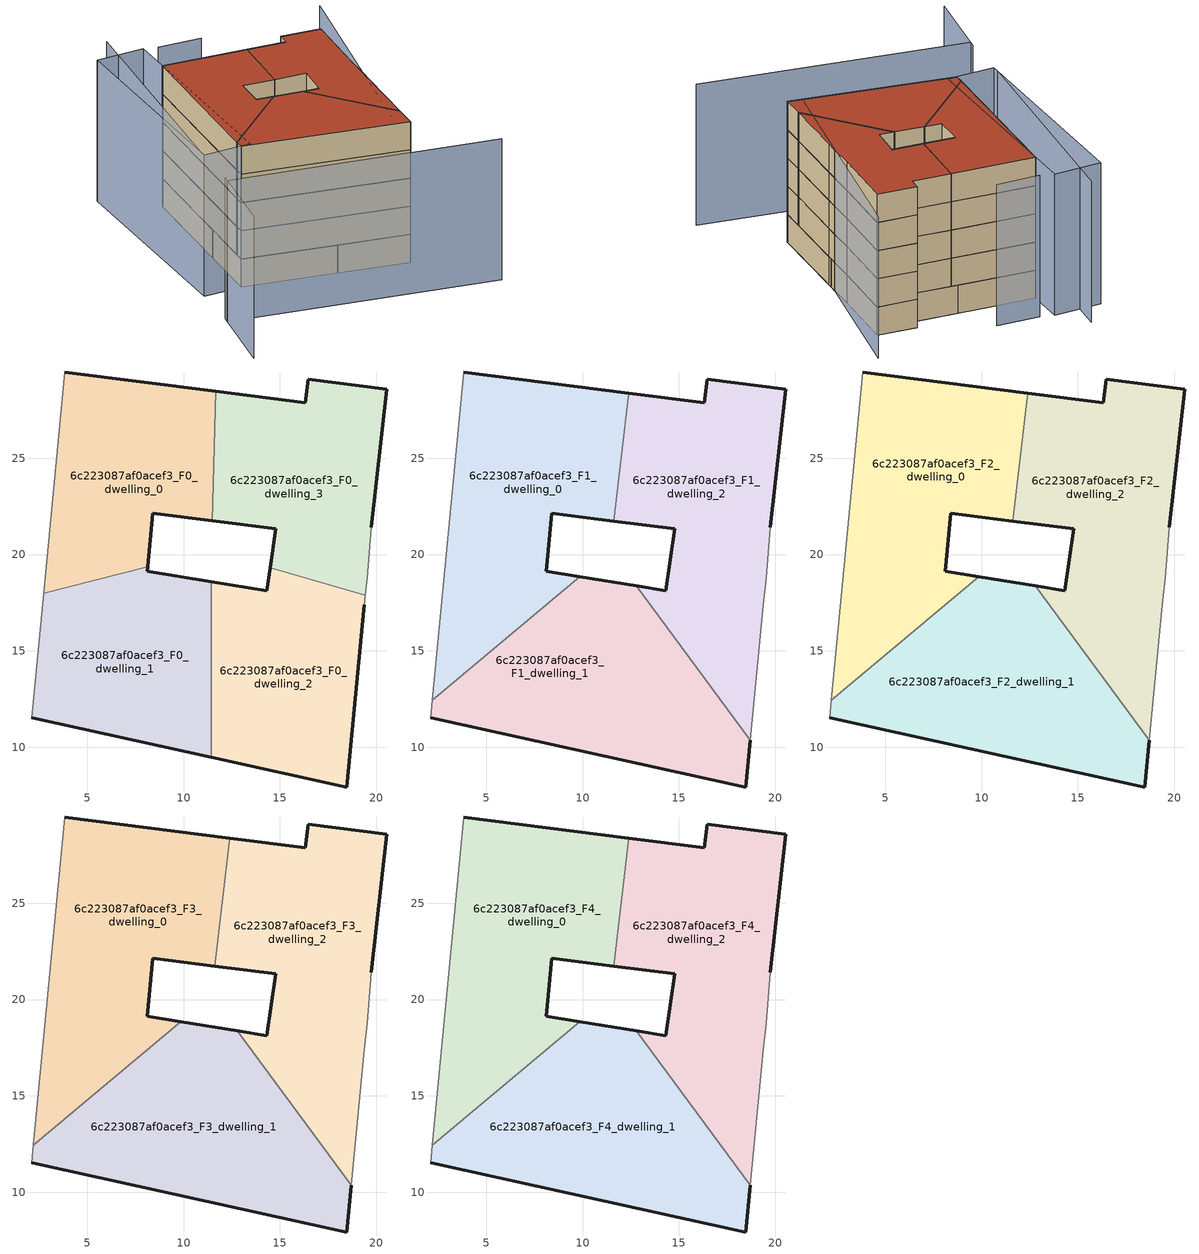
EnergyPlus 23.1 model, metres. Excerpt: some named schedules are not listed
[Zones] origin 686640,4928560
6c223087af0acef3_F0_dwelling_0
 floor ground (EU_floor_Construction): 11.48,21.75 11.66,28.48 3.83,29.48 2.73,18 8.13,19.36 8.39,22.15 z0
 wall outside (EU_wall_Construction): 11.48,21.75 8.39,22.15 8.13,19.36 / 3.83,29.48 11.66,28.48 z0:3
 wall adiabatic (EU_wall_Construction): 2.73,18 3.83,29.48 z0:3
 wall to 6c223087af0acef3_F0_dwelling_3 (EU_wall_Construction): 11.66,28.48 11.48,21.75 z0:3
 wall to 6c223087af0acef3_F0_dwelling_1 (EU_wall_Construction): 8.13,19.36 2.73,18 z0:3
6c223087af0acef3_F0_dwelling_1
 floor ground (EU_floor_Construction): 11.42,9.48 11.44,18.59 8.11,19.14 8.13,19.36 2.73,18 2.11,11.53 z0
 wall outside (EU_wall_Construction): 8.13,19.36 8.11,19.14 11.44,18.59 / 11.42,9.48 2.11,11.53 z0:3
 wall adiabatic (EU_wall_Construction): 2.11,11.53 2.73,18 z0:3
 wall to 6c223087af0acef3_F0_dwelling_2 (EU_wall_Construction): 11.44,18.59 11.42,9.48 z0:3
6c223087af0acef3_F0_dwelling_2
 floor ground (EU_floor_Construction): 18.47,7.94 19.37,17.39 19.43,17.9 14.49,19.31 14.32,18.13 11.44,18.59 11.42,9.48 z0
 wall outside (EU_wall_Construction): 11.44,18.59 14.32,18.13 14.49,19.31 / 19.37,17.39 18.47,7.94 11.42,9.48 z0:3
 wall adiabatic (EU_wall_Construction): 19.43,17.9 19.37,17.39 z0:3
 wall to 6c223087af0acef3_F0_dwelling_3 (EU_wall_Construction): 14.49,19.31 19.43,17.9 z0:3
6c223087af0acef3_F0_dwelling_3
 floor ground (EU_floor_Construction): 19.43,17.9 19.52,18.77 19.75,21.41 20.55,28.58 16.47,29.1 16.31,27.89 11.66,28.48 11.48,21.75 14.79,21.34 14.49,19.31 z0
 wall outside (EU_wall_Construction): 14.49,19.31 14.79,21.34 11.48,21.75 / 11.66,28.48 16.31,27.89 16.47,29.1 20.55,28.58 19.75,21.41 z0:3
 wall adiabatic (EU_wall_Construction): 19.75,21.41 19.52,18.77 19.43,17.9 z0:3
6c223087af0acef3_F1_dwelling_0
 floor to 6c223087af0acef3_F0_dwelling_0 (EU_floor_Construction): 11.48,21.75 11.66,28.48 3.83,29.48 2.73,18 8.13,19.36 8.39,22.15 z3
 floor to 6c223087af0acef3_F0_dwelling_3 (EU_floor_Construction): 11.62,21.74 12.39,28.38 11.66,28.48 11.48,21.75 z3
 floor to 6c223087af0acef3_F0_dwelling_1 (EU_floor_Construction): 9.85,18.85 8.11,19.14 8.13,19.36 2.73,18 2.2,12.45 z3
 wall outside (EU_wall_Construction): 11.62,21.74 8.39,22.15 8.11,19.14 9.85,18.85 / 3.83,29.48 12.39,28.38 z3:6
 wall adiabatic (EU_wall_Construction): 2.2,12.45 3.83,29.48 z3:6
 wall to 6c223087af0acef3_F1_dwelling_2 (EU_wall_Construction): 12.39,28.38 11.62,21.74 z3:6
 wall to 6c223087af0acef3_F1_dwelling_1 (EU_wall_Construction): 9.85,18.85 2.2,12.45 z3:6
6c223087af0acef3_F1_dwelling_1
 floor to 6c223087af0acef3_F0_dwelling_1 (EU_floor_Construction): 11.42,9.48 11.44,18.59 9.85,18.85 2.2,12.45 2.11,11.53 z3
 floor to 6c223087af0acef3_F0_dwelling_2 (EU_floor_Construction): 18.47,7.94 18.7,10.38 12.78,18.38 11.44,18.59 11.42,9.48 z3
 wall outside (EU_wall_Construction): 9.85,18.85 12.78,18.38 / 18.7,10.38 18.47,7.94 2.11,11.53 z3:6
 wall adiabatic (EU_wall_Construction): 2.11,11.53 2.2,12.45 z3:6
 wall to 6c223087af0acef3_F1_dwelling_2 (EU_wall_Construction): 12.78,18.38 18.7,10.38 z3:6
6c223087af0acef3_F1_dwelling_2
 floor to 6c223087af0acef3_F0_dwelling_3 (EU_floor_Construction): 19.43,17.9 19.52,18.77 19.75,21.41 20.55,28.58 16.47,29.1 16.31,27.89 12.39,28.38 11.62,21.74 14.79,21.34 14.49,19.31 z3
 floor to 6c223087af0acef3_F0_dwelling_2 (EU_floor_Construction): 18.7,10.38 19.37,17.39 19.43,17.9 14.49,19.31 14.32,18.13 12.78,18.38 z3
 wall outside (EU_wall_Construction): 12.78,18.38 14.32,18.13 14.79,21.34 11.62,21.74 / 12.39,28.38 16.31,27.89 16.47,29.1 20.55,28.58 19.75,21.41 z3:6
 wall adiabatic (EU_wall_Construction): 19.75,21.41 19.52,18.77 19.37,17.39 18.7,10.38 z3:6
6c223087af0acef3_F2_dwelling_0
 floor to 6c223087af0acef3_F1_dwelling_0 (EU_floor_Construction): 9.85,18.85 8.11,19.14 8.39,22.15 11.62,21.74 12.39,28.38 3.83,29.48 2.2,12.45 z6
 wall outside (EU_wall_Construction): 11.62,21.74 8.39,22.15 8.11,19.14 9.85,18.85 / 3.83,29.48 12.39,28.38 z6:9
 wall adiabatic (EU_wall_Construction): 2.2,12.45 3.83,29.48 z6:9
 wall to 6c223087af0acef3_F2_dwelling_2 (EU_wall_Construction): 12.39,28.38 11.62,21.74 z6:9
 wall to 6c223087af0acef3_F2_dwelling_1 (EU_wall_Construction): 9.85,18.85 2.2,12.45 z6:9
6c223087af0acef3_F2_dwelling_1
 floor to 6c223087af0acef3_F1_dwelling_1 (EU_floor_Construction): 18.47,7.94 18.7,10.38 12.78,18.38 9.85,18.85 2.2,12.45 2.11,11.53 z6
 wall outside (EU_wall_Construction): 9.85,18.85 12.78,18.38 / 18.7,10.38 18.47,7.94 2.11,11.53 z6:9
 wall adiabatic (EU_wall_Construction): 2.11,11.53 2.2,12.45 z6:9
 wall to 6c223087af0acef3_F2_dwelling_2 (EU_wall_Construction): 12.78,18.38 18.7,10.38 z6:9
6c223087af0acef3_F2_dwelling_2
 floor to 6c223087af0acef3_F1_dwelling_2 (EU_floor_Construction): 18.7,10.38 19.37,17.39 19.52,18.77 19.75,21.41 20.55,28.58 16.47,29.1 16.31,27.89 12.39,28.38 11.62,21.74 14.79,21.34 14.32,18.13 12.78,18.38 z6
 wall outside (EU_wall_Construction): 12.78,18.38 14.32,18.13 14.79,21.34 11.62,21.74 / 12.39,28.38 16.31,27.89 16.47,29.1 20.55,28.58 19.75,21.41 z6:9
 wall adiabatic (EU_wall_Construction): 19.75,21.41 19.52,18.77 19.37,17.39 18.7,10.38 z6:9
6c223087af0acef3_F3_dwelling_0
 floor to 6c223087af0acef3_F2_dwelling_0 (EU_floor_Construction): 9.85,18.85 8.11,19.14 8.39,22.15 11.62,21.74 12.39,28.38 3.83,29.48 2.2,12.45 z9
 wall outside (EU_wall_Construction): 11.62,21.74 8.39,22.15 8.11,19.14 9.85,18.85 / 3.83,29.48 12.39,28.38 z9:12
 wall adiabatic (EU_wall_Construction): 2.2,12.45 3.83,29.48 z9:12
 wall to 6c223087af0acef3_F3_dwelling_2 (EU_wall_Construction): 12.39,28.38 11.62,21.74 z9:12
 wall to 6c223087af0acef3_F3_dwelling_1 (EU_wall_Construction): 9.85,18.85 2.2,12.45 z9:12
6c223087af0acef3_F3_dwelling_1
 floor to 6c223087af0acef3_F2_dwelling_1 (EU_floor_Construction): 18.47,7.94 18.7,10.38 12.78,18.38 9.85,18.85 2.2,12.45 2.11,11.53 z9
 wall outside (EU_wall_Construction): 9.85,18.85 12.78,18.38 / 18.7,10.38 18.47,7.94 2.11,11.53 z9:12
 wall adiabatic (EU_wall_Construction): 2.11,11.53 2.2,12.45 z9:12
 wall to 6c223087af0acef3_F3_dwelling_2 (EU_wall_Construction): 12.78,18.38 18.7,10.38 z9:12
6c223087af0acef3_F3_dwelling_2
 floor to 6c223087af0acef3_F2_dwelling_2 (EU_floor_Construction): 18.7,10.38 19.37,17.39 19.52,18.77 19.75,21.41 20.55,28.58 16.47,29.1 16.31,27.89 12.39,28.38 11.62,21.74 14.79,21.34 14.32,18.13 12.78,18.38 z9
 wall outside (EU_wall_Construction): 12.78,18.38 14.32,18.13 14.79,21.34 11.62,21.74 / 12.39,28.38 16.31,27.89 16.47,29.1 20.55,28.58 19.75,21.41 z9:12
 wall adiabatic (EU_wall_Construction): 19.75,21.41 19.52,18.77 19.37,17.39 18.7,10.38 z9:12
6c223087af0acef3_F4_dwelling_0
 floor to 6c223087af0acef3_F3_dwelling_0 (EU_floor_Construction): 9.85,18.85 8.11,19.14 8.39,22.15 11.62,21.74 12.39,28.38 3.83,29.48 2.2,12.45 z12
 wall outside (EU_wall_Construction): 11.62,21.74 8.39,22.15 8.11,19.14 9.85,18.85 / 3.83,29.48 12.39,28.38 z12:15
 wall adiabatic (EU_wall_Construction): 2.2,12.45 3.83,29.48 z12:15
 wall to 6c223087af0acef3_F4_dwelling_2 (EU_wall_Construction): 12.39,28.38 11.62,21.74 z12:15
 wall to 6c223087af0acef3_F4_dwelling_1 (EU_wall_Construction): 9.85,18.85 2.2,12.45 z12:15
 roof outside (EU_roof_Construction): 12.39,28.38 11.62,21.74 8.39,22.15 8.11,19.14 9.85,18.85 2.2,12.45 3.83,29.48 z15
6c223087af0acef3_F4_dwelling_1
 floor to 6c223087af0acef3_F3_dwelling_1 (EU_floor_Construction): 18.47,7.94 18.7,10.38 12.78,18.38 9.85,18.85 2.2,12.45 2.11,11.53 z12
 wall outside (EU_wall_Construction): 9.85,18.85 12.78,18.38 / 18.7,10.38 18.47,7.94 2.11,11.53 z12:15
 wall adiabatic (EU_wall_Construction): 2.11,11.53 2.2,12.45 z12:15
 wall to 6c223087af0acef3_F4_dwelling_2 (EU_wall_Construction): 12.78,18.38 18.7,10.38 z12:15
 roof outside (EU_roof_Construction): 12.78,18.38 18.7,10.38 18.47,7.94 2.11,11.53 2.2,12.45 9.85,18.85 z15
6c223087af0acef3_F4_dwelling_2
 floor to 6c223087af0acef3_F3_dwelling_2 (EU_floor_Construction): 18.7,10.38 19.37,17.39 19.52,18.77 19.75,21.41 20.55,28.58 16.47,29.1 16.31,27.89 12.39,28.38 11.62,21.74 14.79,21.34 14.32,18.13 12.78,18.38 z12
 wall outside (EU_wall_Construction): 12.78,18.38 14.32,18.13 14.79,21.34 11.62,21.74 / 12.39,28.38 16.31,27.89 16.47,29.1 20.55,28.58 19.75,21.41 z12:15
 wall adiabatic (EU_wall_Construction): 19.75,21.41 19.52,18.77 19.37,17.39 18.7,10.38 z12:15
 roof outside (EU_roof_Construction): 20.55,28.58 19.75,21.41 19.52,18.77 19.37,17.39 18.7,10.38 12.78,18.38 14.32,18.13 14.79,21.34 11.62,21.74 12.39,28.38 16.31,27.89 16.47,29.1 z15
shading: -2.5,6.09 24.19,0.6 / -2.38,6.72 -4,-1.57 / 1.72,36.33 -1.78,12.39 / 9.76,32.48 5.35,32.86 / 17.19,8.8 22.75,32.62 / -1.81,11.68 -0.94,33.51 / -0.94,33.51 3.98,33.31 / 3.98,33.31 3.11,11.49 / 3.11,11.49 -1.81,11.68 z0:15
[Building]
EU S2 Campaign: North Axis=0; Terrain=City; Solar Distribution=FullExterior
[Site:Location]
Bologna: Latitude=44.5; Longitude=11.25; Time Zone=1; Elevation=37
[SizingPeriod:WeatherFileDays]
AnnualSizingPeriod: Begin Month=1; Begin Day of Month=1; End Month=12; End Day of Month=31; Day of Week for Start Day=Monday; Use Weather File Daylight Saving Period=No; Use Weather File Rain and Snow Indicators=No
[MATERIAL]
EU_InternalMass_Material: Roughness=MediumRough; Thickness=0.1; Conductivity=1; Density=1800; Specific Heat=900; Thermal Absorptance=0.9; Solar Absorptance=0.7; Visible Absorptance=0.7
[MATERIAL:NOMASS] Roughness=MediumRough; Thermal Absorptance=0.9; Solar Absorptance=0.7; Visible Absorptance=0.7
Name | Thermal Resistance
EU_wall_NoMass | 0.905828
EU_roof_NoMass | 0.37593
EU_floor_NoMass | 0.67114
[CONSTRUCTION]
EU_wall_Construction: EU_wall_NoMass
EU_roof_Construction: EU_roof_NoMass
EU_floor_Construction: EU_floor_NoMass
EU_InternalMass_Construction: EU_InternalMass_Material
[ZONE] Type=1; Multiplier=1; Ceiling Height=autocalculate; Floor Area=autocalculate; Part of Total Floor Area=Yes
Name | Volume
6c223087af0acef3_F0_dwelling_0 | 223.148
6c223087af0acef3_F1_dwelling_0 | 297.522
6c223087af0acef3_F2_dwelling_0; 6c223087af0acef3_F3_dwelling_0; 6c223087af0acef3_F4_dwelling_0 | 297.527
6c223087af0acef3_F0_dwelling_1; 6c223087af0acef3_F0_dwelling_2 | 223.151
6c223087af0acef3_F1_dwelling_1 | 297.52
6c223087af0acef3_F2_dwelling_1; 6c223087af0acef3_F3_dwelling_1; 6c223087af0acef3_F4_dwelling_1 | 297.524
6c223087af0acef3_F1_dwelling_2 | 297.521
6c223087af0acef3_F2_dwelling_2; 6c223087af0acef3_F3_dwelling_2; 6c223087af0acef3_F4_dwelling_2 | 297.526
6c223087af0acef3_F0_dwelling_3 | 223.15
[INTERNALMASS] Construction=EU_InternalMass_Construction
Name | Zone or ZoneList | Surface Area
6c223087af0acef3_F0_dwelling_0_EU_InternalMass | 6c223087af0acef3_F0_dwelling_0 | 74.3824
6c223087af0acef3_F0_dwelling_1_EU_InternalMass | 6c223087af0acef3_F0_dwelling_1 | 74.3833
6c223087af0acef3_F0_dwelling_2_EU_InternalMass | 6c223087af0acef3_F0_dwelling_2 | 74.3838
6c223087af0acef3_F0_dwelling_3_EU_InternalMass | 6c223087af0acef3_F0_dwelling_3 | 74.3834
6c223087af0acef3_F1_dwelling_0_EU_InternalMass | 6c223087af0acef3_F1_dwelling_0 | 99.176
6c223087af0acef3_F1_dwelling_1_EU_InternalMass | 6c223087af0acef3_F1_dwelling_1 | 99.1744
6c223087af0acef3_F1_dwelling_2_EU_InternalMass | 6c223087af0acef3_F1_dwelling_2 | 99.1759
6c223087af0acef3_F2_dwelling_0_EU_InternalMass | 6c223087af0acef3_F2_dwelling_0 | 99.176
6c223087af0acef3_F2_dwelling_1_EU_InternalMass | 6c223087af0acef3_F2_dwelling_1 | 99.1744
6c223087af0acef3_F2_dwelling_2_EU_InternalMass | 6c223087af0acef3_F2_dwelling_2 | 99.1759
6c223087af0acef3_F3_dwelling_0_EU_InternalMass | 6c223087af0acef3_F3_dwelling_0 | 99.176
6c223087af0acef3_F3_dwelling_1_EU_InternalMass | 6c223087af0acef3_F3_dwelling_1 | 99.1744
6c223087af0acef3_F3_dwelling_2_EU_InternalMass | 6c223087af0acef3_F3_dwelling_2 | 99.1759
6c223087af0acef3_F4_dwelling_0_EU_InternalMass | 6c223087af0acef3_F4_dwelling_0 | 99.176
6c223087af0acef3_F4_dwelling_1_EU_InternalMass | 6c223087af0acef3_F4_dwelling_1 | 99.1744
6c223087af0acef3_F4_dwelling_2_EU_InternalMass | 6c223087af0acef3_F4_dwelling_2 | 99.1759
[OTHEREQUIPMENT] Fuel Type=Electricity; Design Level Calculation Method=Watts/Area; Power per Zone Floor Area=1; Fraction Latent=0; Fraction Radiant=0; Fraction Lost=0; Carbon Dioxide Generation Rate=0; EndUse Subcategory=EU_Step8_InternalGains
Name | Zone or ZoneList or Space or SpaceList | Schedule
EU_Step8_InternalGain_6c223087af0acef3_F0_dwelling_0_f000 | 6c223087af0acef3_F0_dwelling_0 | EU_Step8_GainSchedule_6c223087af0acef3_F0_dwelling_0_f000
EU_Step8_InternalGain_6c223087af0acef3_F0_dwelling_1_f000 | 6c223087af0acef3_F0_dwelling_1 | EU_Step8_GainSchedule_6c223087af0acef3_F0_dwelling_1_f000
EU_Step8_InternalGain_6c223087af0acef3_F0_dwelling_2_f000 | 6c223087af0acef3_F0_dwelling_2 | EU_Step8_GainSchedule_6c223087af0acef3_F0_dwelling_2_f000
EU_Step8_InternalGain_6c223087af0acef3_F0_dwelling_3_f000 | 6c223087af0acef3_F0_dwelling_3 | EU_Step8_GainSchedule_6c223087af0acef3_F0_dwelling_3_f000
EU_Step8_InternalGain_6c223087af0acef3_F1_dwelling_0_f000 | 6c223087af0acef3_F1_dwelling_0 | EU_Step8_GainSchedule_6c223087af0acef3_F1_dwelling_0_f000
EU_Step8_InternalGain_6c223087af0acef3_F1_dwelling_1_f000 | 6c223087af0acef3_F1_dwelling_1 | EU_Step8_GainSchedule_6c223087af0acef3_F1_dwelling_1_f000
EU_Step8_InternalGain_6c223087af0acef3_F1_dwelling_2_f000 | 6c223087af0acef3_F1_dwelling_2 | EU_Step8_GainSchedule_6c223087af0acef3_F1_dwelling_2_f000
EU_Step8_InternalGain_6c223087af0acef3_F2_dwelling_0_f000 | 6c223087af0acef3_F2_dwelling_0 | EU_Step8_GainSchedule_6c223087af0acef3_F2_dwelling_0_f000
EU_Step8_InternalGain_6c223087af0acef3_F2_dwelling_1_f000 | 6c223087af0acef3_F2_dwelling_1 | EU_Step8_GainSchedule_6c223087af0acef3_F2_dwelling_1_f000
EU_Step8_InternalGain_6c223087af0acef3_F2_dwelling_2_f000 | 6c223087af0acef3_F2_dwelling_2 | EU_Step8_GainSchedule_6c223087af0acef3_F2_dwelling_2_f000
EU_Step8_InternalGain_6c223087af0acef3_F3_dwelling_0_f000 | 6c223087af0acef3_F3_dwelling_0 | EU_Step8_GainSchedule_6c223087af0acef3_F3_dwelling_0_f000
EU_Step8_InternalGain_6c223087af0acef3_F3_dwelling_1_f000 | 6c223087af0acef3_F3_dwelling_1 | EU_Step8_GainSchedule_6c223087af0acef3_F3_dwelling_1_f000
EU_Step8_InternalGain_6c223087af0acef3_F3_dwelling_2_f000 | 6c223087af0acef3_F3_dwelling_2 | EU_Step8_GainSchedule_6c223087af0acef3_F3_dwelling_2_f000
EU_Step8_InternalGain_6c223087af0acef3_F4_dwelling_0_f000 | 6c223087af0acef3_F4_dwelling_0 | EU_Step8_GainSchedule_6c223087af0acef3_F4_dwelling_0_f000
EU_Step8_InternalGain_6c223087af0acef3_F4_dwelling_1_f000 | 6c223087af0acef3_F4_dwelling_1 | EU_Step8_GainSchedule_6c223087af0acef3_F4_dwelling_1_f000
EU_Step8_InternalGain_6c223087af0acef3_F4_dwelling_2_f000 | 6c223087af0acef3_F4_dwelling_2 | EU_Step8_GainSchedule_6c223087af0acef3_F4_dwelling_2_f000
[ZONEVENTILATION:DESIGNFLOWRATE] Schedule=EU_AlwaysOn; Design Flow Rate Calculation Method=AirChanges/Hour; Air Changes per Hour=0.73129; Ventilation Type=Natural; Fan Pressure Rise=0; Fan Total Efficiency=1; Constant Term Coefficient=1; Temperature Term Coefficient=0; Velocity Term Coefficient=0; Velocity Squared Term Coefficient=0; Minimum Indoor Temperature=-100; Maximum Indoor Temperature=100; Delta Temperature=-100; Minimum Outdoor Temperature=-100; Maximum Outdoor Temperature=100; Maximum Wind Speed=40
Name | Zone or ZoneList or Space or SpaceList
EU_ConstantAir_6c223087af0acef3_F0_dwelling_0 | 6c223087af0acef3_F0_dwelling_0
EU_ConstantAir_6c223087af0acef3_F0_dwelling_1 | 6c223087af0acef3_F0_dwelling_1
EU_ConstantAir_6c223087af0acef3_F0_dwelling_2 | 6c223087af0acef3_F0_dwelling_2
EU_ConstantAir_6c223087af0acef3_F0_dwelling_3 | 6c223087af0acef3_F0_dwelling_3
EU_ConstantAir_6c223087af0acef3_F1_dwelling_0 | 6c223087af0acef3_F1_dwelling_0
EU_ConstantAir_6c223087af0acef3_F1_dwelling_1 | 6c223087af0acef3_F1_dwelling_1
EU_ConstantAir_6c223087af0acef3_F1_dwelling_2 | 6c223087af0acef3_F1_dwelling_2
EU_ConstantAir_6c223087af0acef3_F2_dwelling_0 | 6c223087af0acef3_F2_dwelling_0
EU_ConstantAir_6c223087af0acef3_F2_dwelling_1 | 6c223087af0acef3_F2_dwelling_1
EU_ConstantAir_6c223087af0acef3_F2_dwelling_2 | 6c223087af0acef3_F2_dwelling_2
EU_ConstantAir_6c223087af0acef3_F3_dwelling_0 | 6c223087af0acef3_F3_dwelling_0
EU_ConstantAir_6c223087af0acef3_F3_dwelling_1 | 6c223087af0acef3_F3_dwelling_1
EU_ConstantAir_6c223087af0acef3_F3_dwelling_2 | 6c223087af0acef3_F3_dwelling_2
EU_ConstantAir_6c223087af0acef3_F4_dwelling_0 | 6c223087af0acef3_F4_dwelling_0
EU_ConstantAir_6c223087af0acef3_F4_dwelling_1 | 6c223087af0acef3_F4_dwelling_1
EU_ConstantAir_6c223087af0acef3_F4_dwelling_2 | 6c223087af0acef3_F4_dwelling_2
[HVACTEMPLATE:THERMOSTAT] Constant Heating Setpoint=20; Constant Cooling Setpoint=50
EU_HeatOnly_6c223087af0acef3_F0_dwelling_0; EU_HeatOnly_6c223087af0acef3_F0_dwelling_1; EU_HeatOnly_6c223087af0acef3_F0_dwelling_2; EU_HeatOnly_6c223087af0acef3_F0_dwelling_3; EU_HeatOnly_6c223087af0acef3_F1_dwelling_0; EU_HeatOnly_6c223087af0acef3_F1_dwelling_1; EU_HeatOnly_6c223087af0acef3_F1_dwelling_2; EU_HeatOnly_6c223087af0acef3_F2_dwelling_0; EU_HeatOnly_6c223087af0acef3_F2_dwelling_1; EU_HeatOnly_6c223087af0acef3_F2_dwelling_2; EU_HeatOnly_6c223087af0acef3_F3_dwelling_0; EU_HeatOnly_6c223087af0acef3_F3_dwelling_1; EU_HeatOnly_6c223087af0acef3_F3_dwelling_2; EU_HeatOnly_6c223087af0acef3_F4_dwelling_0; EU_HeatOnly_6c223087af0acef3_F4_dwelling_1; EU_HeatOnly_6c223087af0acef3_F4_dwelling_2
